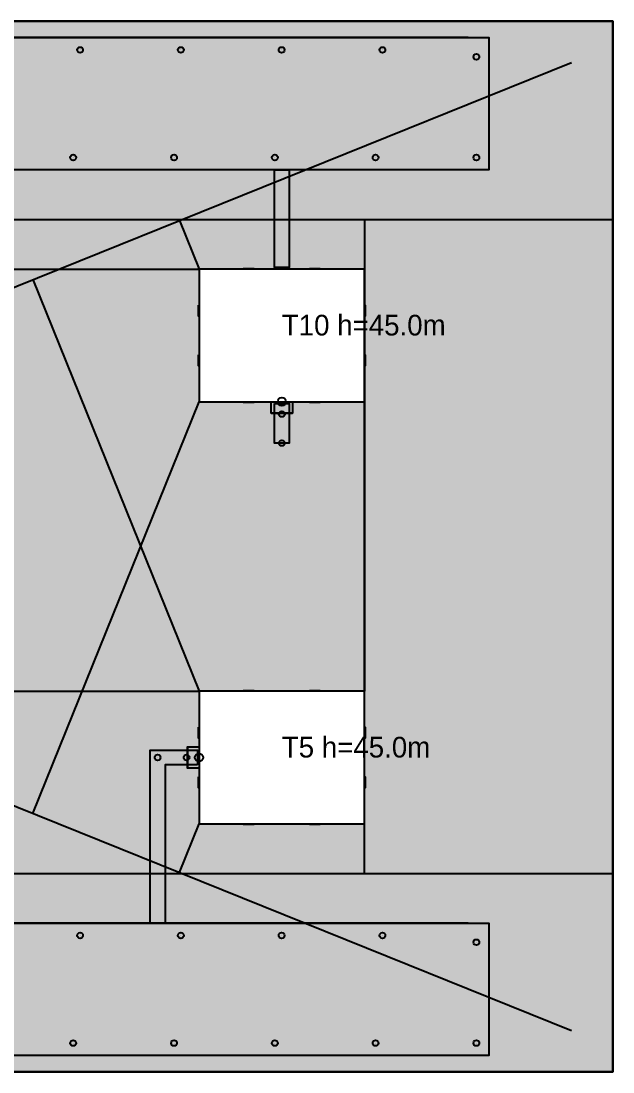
# Model space of a CAD drawing. Header units: metres. Extents: x 10 to 310, y 10 to 137.
# Drawn here: x 238.5 to 310, y 10 to 137 of the extents above; entities that cross this region are included whole.
import ezdxf

# ---------------------------------------------------------------- set-up
doc = ezdxf.new("R2010")
doc.units = ezdxf.units.M
for name, color, linetype in [('BUILDING_FOOTPRINT', 1, 'Continuous'), ('CANOPIES', 132, 'Continuous'), ('ENTRANCES', 132, 'Continuous'), ('GAS_PIPE', 2, 'Continuous'), ('GRASS', 84, 'Continuous'), ('HEATING_T1', 1, 'Continuous'), ('LABELS', 7, 'Continuous'), ('LAMPS', 2, 'Continuous'), ('PARKING', 253, 'Continuous'), ('PARKING_MARKINGS', 7, 'Continuous'), ('PATHS', 9, 'Continuous'), ('POWER_CABLE', 253, 'Continuous'), ('SEWER_K1', 30, 'Continuous'), ('TERRITORY_BOUNDARY', 8, 'Continuous'), ('WATER_SUPPLY_B1', 5, 'Continuous'), ('WINDOWS', 150, 'Continuous')]:
    doc.layers.add(name, color=color, linetype=linetype)

msp = doc.modelspace()

# ---------------------------------------------------------------- hatches: boundary and pattern name
at = {"layer": 'GRASS'}
h = msp.add_hatch(color=84, dxfattribs=at)
h.paths.add_polyline_path([(10, 10), (10, 137), (310, 137), (310, 10), (10, 10)])
h.paths.add_polyline_path([(64.1, 47.1), (64.1, 28), (25, 28), (25, 12), (295, 12), (295, 28), (255.9, 28), (255.9, 47.1), (259.8, 47.1), (259.8, 48.9), (254.1, 48.9), (254.1, 28), (200.9, 28), (200.9, 47.1), (204.8, 47.1), (204.8, 48.9), (199.1, 48.9), (199.1, 28), (145.9, 28), (145.9, 47.1), (149.8, 47.1), (149.8, 48.9), (144.1, 48.9), (144.1, 28), (90.9, 28), (90.9, 47.1), (94.8, 47.1), (94.8, 48.9), (89.1, 48.9), (89.1, 28), (65.9, 28), (65.9, 48.9), (60.2, 48.9), (60.2, 47.1), (64.1, 47.1)], flags=16)
h.paths.add_polyline_path([(60, 56), (40, 56), (40, 40), (60, 40), (60, 56)], flags=16)
h.paths.add_polyline_path([(115, 56), (95, 56), (95, 40), (115, 40), (115, 56)], flags=16)
h.paths.add_polyline_path([(49.1, 86), (50.9, 86), (50.9, 90.8), (49.1, 90.8), (49.1, 86)], flags=16)
h.paths.add_polyline_path([(104.1, 90.8), (104.1, 86), (105.9, 86), (105.9, 90.8), (104.1, 90.8)], flags=16)
h.paths.add_polyline_path([(60, 107), (40, 107), (40, 91), (60, 91), (60, 107)], flags=16)
h.paths.add_polyline_path([(115, 107), (95, 107), (95, 91), (115, 91), (115, 107)], flags=16)
h.paths.add_polyline_path([(170, 107), (150, 107), (150, 91), (170, 91), (170, 107)], flags=16)
h.paths.add_polyline_path([(50.9, 119), (104.1, 119), (104.1, 107.2), (105.9, 107.2), (105.9, 119), (159.1, 119), (159.1, 107.2), (160.9, 107.2), (160.9, 119), (214.1, 119), (214.1, 107.2), (215.9, 107.2), (215.9, 119), (269.1, 119), (269.1, 107.2), (270.9, 107.2), (270.9, 119), (295, 119), (295, 135), (25, 135), (25, 119), (49.1, 119), (49.1, 107.2), (50.9, 107.2), (50.9, 119)], flags=16)
h.paths.add_polyline_path([(170, 56), (150, 56), (150, 40), (170, 40), (170, 56)], flags=16)
h.paths.add_polyline_path([(225, 40), (225, 56), (205, 56), (205, 40), (225, 40)], flags=16)
h.paths.add_polyline_path([(280, 40), (280, 56), (260, 56), (260, 40), (280, 40)], flags=16)
h.paths.add_polyline_path([(159.1, 90.8), (159.1, 86), (160.9, 86), (160.9, 90.8), (159.1, 90.8)], flags=16)
h.paths.add_polyline_path([(214.1, 86), (215.9, 86), (215.9, 90.8), (214.1, 90.8), (214.1, 86)], flags=16)
h.paths.add_polyline_path([(269.1, 90.8), (269.1, 86), (270.9, 86), (270.9, 90.8), (269.1, 90.8)], flags=16)
h.paths.add_polyline_path([(225, 91), (225, 107), (205, 107), (205, 91), (225, 91)], flags=16)
h.paths.add_polyline_path([(280, 91), (280, 107), (260, 107), (260, 91), (280, 91)], flags=16)
at = {"layer": 'PARKING'}
for points in [[(25, 119), (25, 135), (295, 135), (295, 119), (25, 119)], [(25, 12), (25, 28), (295, 28), (295, 12), (25, 12)]]:
    msp.add_hatch(color=253, dxfattribs=at).paths.add_polyline_path(points)
at = {"layer": 'PATHS'}
for points in [[(269.1, 119), (270.9, 119), (270.9, 107.2), (269.1, 107.2), (269.1, 119)], [(269.1, 90.8), (270.9, 90.8), (270.9, 86), (269.1, 86), (269.1, 90.8)], [(259.8, 47.1), (255.9, 47.1), (255.9, 28), (254.1, 28), (254.1, 48.9), (259.8, 48.9), (259.8, 47.1)]]:
    msp.add_hatch(color=9, dxfattribs=at).paths.add_polyline_path(points)

# ---------------------------------------------------------------- linework, layer by layer
at = {"layer": 'BUILDING_FOOTPRINT'}
for points in [[(280, 91), (280, 107), (260, 107), (260, 91), (280, 91)], [(280, 40), (280, 56), (260, 56), (260, 40), (280, 40)]]:
    msp.add_lwpolyline(points, close=True, dxfattribs=at)
at = {"layer": 'CANOPIES'}
for points in [[(268.7, 91, 2.7), (271.3, 91, 2.7), (271.3, 89.6, 2.7), (268.7, 89.6, 2.7)], [(271.3, 89.6, 2.7), (268.7, 89.6, 2.7), (268.7, 89.6, 2.45), (271.3, 89.6, 2.45)], [(260, 49.3, 2.7), (260, 46.7, 2.7), (258.6, 46.7, 2.7), (258.6, 49.3, 2.7)], [(258.6, 46.7, 2.7), (258.6, 49.3, 2.7), (258.6, 49.3, 2.45), (258.6, 46.7, 2.45)]]:
    msp.add_3dface(points, dxfattribs=at)
at = {"layer": 'ENTRANCES'}
for centre in [(270, 91, 0.05), (260, 48, 0.05)]:
    msp.add_circle(centre, 0.5, dxfattribs=at)
at = {"layer": 'GAS_PIPE', "color": 2}
for points in [[(77.5, 107, 0.6), (260, 107, 0.6), (260, 107, 44)], [(77.5, 56, 0.6), (260, 56, 0.6), (260, 56, 44)]]:
    msp.add_polyline3d(points, dxfattribs=at)
at = {"layer": 'GRASS'}
msp.add_lwpolyline([(10, 10), (10, 137), (310, 137), (310, 10), (10, 10)], close=True, dxfattribs=at)
at = {"layer": 'HEATING_T1', "color": 1}
msp.add_line((15, 15, -1.3), (305, 132, -1.3), dxfattribs=at)
for points in [[(257.63, 112.89, -1.3), (260, 107, -1.3), (260, 107, -0.3)], [(239.93, 105.75, -1.3), (260, 56, -1.3), (260, 56, -0.3)]]:
    msp.add_polyline3d(points, dxfattribs=at)
at = {"layer": 'LAMPS'}
for p, q in [((245.63, 133.5), (245.63, 133.5, 4)), ((257.8, 133.5), (257.8, 133.5, 4)), ((269.98, 133.5), (269.98, 133.5, 4)), ((282.15, 133.5), (282.15, 133.5, 4)), ((293.5, 132.67), (293.5, 132.67, 4)), ((244.8, 120.5), (244.8, 120.5, 4)), ((256.98, 120.5), (256.98, 120.5, 4)), ((269.15, 120.5), (269.15, 120.5, 4)), ((281.33, 120.5), (281.33, 120.5, 4)), ((293.5, 120.5), (293.5, 120.5, 4)), ((293.5, 120.5), (293.5, 120.5, 4)), ((270, 89.5), (270, 89.5, 4)), ((270, 86), (270, 86, 4)), ((255, 48), (255, 48, 4)), ((258.5, 48), (258.5, 48, 4)), ((245.63, 26.5), (245.63, 26.5, 4)), ((257.8, 26.5), (257.8, 26.5, 4)), ((269.98, 26.5), (269.98, 26.5, 4)), ((282.15, 26.5), (282.15, 26.5, 4)), ((293.5, 25.67), (293.5, 25.67, 4)), ((244.8, 13.5), (244.8, 13.5, 4)), ((256.98, 13.5), (256.98, 13.5, 4)), ((269.15, 13.5), (269.15, 13.5, 4)), ((281.33, 13.5), (281.33, 13.5, 4)), ((293.5, 13.5), (293.5, 13.5, 4)), ((293.5, 13.5), (293.5, 13.5, 4))]:
    msp.add_line(p, q, dxfattribs=at)
for centre in [(245.63, 133.5, 4), (257.8, 133.5, 4), (269.98, 133.5, 4), (282.15, 133.5, 4), (293.5, 132.67, 4), (244.8, 120.5, 4), (256.98, 120.5, 4), (269.15, 120.5, 4), (281.33, 120.5, 4), (293.5, 120.5, 4), (293.5, 120.5, 4), (270, 89.5, 4), (270, 86, 4), (255, 48, 4), (258.5, 48, 4), (245.63, 26.5, 4), (257.8, 26.5, 4), (269.98, 26.5, 4), (282.15, 26.5, 4), (293.5, 25.67, 4), (244.8, 13.5, 4), (256.98, 13.5, 4), (269.15, 13.5, 4), (281.33, 13.5, 4), (293.5, 13.5, 4), (293.5, 13.5, 4)]:
    msp.add_circle(centre, 0.35, dxfattribs=at)
at = {"layer": 'PARKING'}
for points in [[(25, 119), (25, 135), (295, 135), (295, 119), (25, 119)], [(25, 12), (25, 28), (295, 28), (295, 12), (25, 12)]]:
    msp.add_lwpolyline(points, close=True, dxfattribs=at)
at = {"layer": 'PARKING_MARKINGS'}
for p, q in [((240, 135), (234.5, 135)), ((242.5, 135), (237, 135)), ((245, 135), (239.5, 135)), ((247.5, 135), (242, 135)), ((250, 135), (244.5, 135)), ((252.5, 135), (247, 135)), ((255, 135), (249.5, 135)), ((257.5, 135), (252, 135)), ((260, 135), (254.5, 135)), ((262.5, 135), (257, 135)), ((265, 135), (259.5, 135)), ((267.5, 135), (262, 135)), ((270, 135), (264.5, 135)), ((272.5, 135), (267, 135)), ((275, 135), (269.5, 135)), ((277.5, 135), (272, 135)), ((280, 135), (274.5, 135)), ((282.5, 135), (277, 135)), ((285, 135), (279.5, 135)), ((287.5, 135), (282, 135)), ((290, 135), (284.5, 135)), ((292.5, 135), (287, 135)), ((240, 28), (234.5, 28)), ((242.5, 28), (237, 28)), ((245, 28), (239.5, 28)), ((247.5, 28), (242, 28)), ((250, 28), (244.5, 28)), ((252.5, 28), (247, 28)), ((255, 28), (249.5, 28)), ((257.5, 28), (252, 28)), ((260, 28), (254.5, 28)), ((262.5, 28), (257, 28)), ((265, 28), (259.5, 28)), ((267.5, 28), (262, 28)), ((270, 28), (264.5, 28)), ((272.5, 28), (267, 28)), ((275, 28), (269.5, 28)), ((277.5, 28), (272, 28)), ((280, 28), (274.5, 28)), ((282.5, 28), (277, 28)), ((285, 28), (279.5, 28)), ((287.5, 28), (282, 28)), ((290, 28), (284.5, 28)), ((292.5, 28), (287, 28))]:
    msp.add_line(p, q, dxfattribs=at)
at = {"layer": 'PATHS'}
for points in [[(269.1, 119), (270.9, 119), (270.9, 107.2), (269.1, 107.2), (269.1, 119)], [(269.1, 90.8), (270.9, 90.8), (270.9, 86), (269.1, 86), (269.1, 90.8)], [(259.8, 47.1), (255.9, 47.1), (255.9, 28), (254.1, 28), (254.1, 48.9), (259.8, 48.9), (259.8, 47.1)]]:
    msp.add_lwpolyline(points, close=True, dxfattribs=at)
at = {"layer": 'POWER_CABLE', "color": 253}
msp.add_line((15, 132, -0.7), (305, 15, -0.7), dxfattribs=at)
for points in [[(239.93, 41.25, -0.7), (260, 91, -0.7), (260, 91, -0.3)], [(257.63, 34.11, -0.7), (260, 40, -0.7), (260, 40, -0.3)]]:
    msp.add_polyline3d(points, dxfattribs=at)
at = {"layer": 'SEWER_K1', "color": 30}
msp.add_line((10, 113, -2.2), (310, 113, -2.2), dxfattribs=at)
for points in [[(280, 113, -2.2), (280, 56, -2.2), (280, 56, -0.3)], [(280, 113, -2.2), (280, 107, -2.2), (280, 107, -0.3)]]:
    msp.add_polyline3d(points, dxfattribs=at)
at = {"layer": 'TERRITORY_BOUNDARY'}
msp.add_lwpolyline([(310, 10), (310, 137), (10, 137), (10, 10), (310, 10)], close=True, dxfattribs=at)
at = {"layer": 'WATER_SUPPLY_B1', "color": 5}
msp.add_line((10, 34, -1.6), (310, 34, -1.6), dxfattribs=at)
for points in [[(280, 34, -1.6), (280, 91, -1.6), (280, 91, -0.3)], [(280, 34, -1.6), (280, 40, -1.6), (280, 40, -0.3)]]:
    msp.add_polyline3d(points, dxfattribs=at)
at = {"layer": 'WINDOWS'}
for points in [[(266.65, 107.05, 1), (265.35, 107.05, 1), (265.35, 107.05, 2.4), (266.65, 107.05, 2.4)], [(266.65, 107.05, 4), (265.35, 107.05, 4), (265.35, 107.05, 5.4), (266.65, 107.05, 5.4)], [(266.65, 107.05, 7), (265.35, 107.05, 7), (265.35, 107.05, 8.4), (266.65, 107.05, 8.4)], [(266.65, 107.05, 10), (265.35, 107.05, 10), (265.35, 107.05, 11.4), (266.65, 107.05, 11.4)], [(266.65, 107.05, 13), (265.35, 107.05, 13), (265.35, 107.05, 14.4), (266.65, 107.05, 14.4)], [(266.65, 107.05, 16), (265.35, 107.05, 16), (265.35, 107.05, 17.4), (266.65, 107.05, 17.4)], [(266.65, 107.05, 19), (265.35, 107.05, 19), (265.35, 107.05, 20.4), (266.65, 107.05, 20.4)], [(266.65, 107.05, 22), (265.35, 107.05, 22), (265.35, 107.05, 23.4), (266.65, 107.05, 23.4)], [(266.65, 107.05, 25), (265.35, 107.05, 25), (265.35, 107.05, 26.4), (266.65, 107.05, 26.4)], [(266.65, 107.05, 28), (265.35, 107.05, 28), (265.35, 107.05, 29.4), (266.65, 107.05, 29.4)], [(266.65, 107.05, 31), (265.35, 107.05, 31), (265.35, 107.05, 32.4), (266.65, 107.05, 32.4)], [(266.65, 107.05, 34), (265.35, 107.05, 34), (265.35, 107.05, 35.4), (266.65, 107.05, 35.4)], [(266.65, 107.05, 37), (265.35, 107.05, 37), (265.35, 107.05, 38.4), (266.65, 107.05, 38.4)], [(266.65, 107.05, 40), (265.35, 107.05, 40), (265.35, 107.05, 41.4), (266.65, 107.05, 41.4)], [(266.65, 107.05, 43), (265.35, 107.05, 43), (265.35, 107.05, 44.4), (266.65, 107.05, 44.4)], [(274.65, 107.05, 1), (273.35, 107.05, 1), (273.35, 107.05, 2.4), (274.65, 107.05, 2.4)], [(274.65, 107.05, 4), (273.35, 107.05, 4), (273.35, 107.05, 5.4), (274.65, 107.05, 5.4)], [(274.65, 107.05, 7), (273.35, 107.05, 7), (273.35, 107.05, 8.4), (274.65, 107.05, 8.4)], [(274.65, 107.05, 10), (273.35, 107.05, 10), (273.35, 107.05, 11.4), (274.65, 107.05, 11.4)], [(274.65, 107.05, 13), (273.35, 107.05, 13), (273.35, 107.05, 14.4), (274.65, 107.05, 14.4)], [(274.65, 107.05, 16), (273.35, 107.05, 16), (273.35, 107.05, 17.4), (274.65, 107.05, 17.4)], [(274.65, 107.05, 19), (273.35, 107.05, 19), (273.35, 107.05, 20.4), (274.65, 107.05, 20.4)], [(274.65, 107.05, 22), (273.35, 107.05, 22), (273.35, 107.05, 23.4), (274.65, 107.05, 23.4)], [(274.65, 107.05, 25), (273.35, 107.05, 25), (273.35, 107.05, 26.4), (274.65, 107.05, 26.4)], [(274.65, 107.05, 28), (273.35, 107.05, 28), (273.35, 107.05, 29.4), (274.65, 107.05, 29.4)], [(274.65, 107.05, 31), (273.35, 107.05, 31), (273.35, 107.05, 32.4), (274.65, 107.05, 32.4)], [(274.65, 107.05, 34), (273.35, 107.05, 34), (273.35, 107.05, 35.4), (274.65, 107.05, 35.4)], [(274.65, 107.05, 37), (273.35, 107.05, 37), (273.35, 107.05, 38.4), (274.65, 107.05, 38.4)], [(274.65, 107.05, 40), (273.35, 107.05, 40), (273.35, 107.05, 41.4), (274.65, 107.05, 41.4)], [(274.65, 107.05, 43), (273.35, 107.05, 43), (273.35, 107.05, 44.4), (274.65, 107.05, 44.4)], [(259.95, 102.65, 1), (259.95, 101.35, 1), (259.95, 101.35, 2.4), (259.95, 102.65, 2.4)], [(259.95, 102.65, 4), (259.95, 101.35, 4), (259.95, 101.35, 5.4), (259.95, 102.65, 5.4)], [(259.95, 102.65, 7), (259.95, 101.35, 7), (259.95, 101.35, 8.4), (259.95, 102.65, 8.4)], [(259.95, 102.65, 10), (259.95, 101.35, 10), (259.95, 101.35, 11.4), (259.95, 102.65, 11.4)], [(259.95, 102.65, 13), (259.95, 101.35, 13), (259.95, 101.35, 14.4), (259.95, 102.65, 14.4)], [(259.95, 102.65, 16), (259.95, 101.35, 16), (259.95, 101.35, 17.4), (259.95, 102.65, 17.4)], [(259.95, 102.65, 19), (259.95, 101.35, 19), (259.95, 101.35, 20.4), (259.95, 102.65, 20.4)], [(259.95, 102.65, 22), (259.95, 101.35, 22), (259.95, 101.35, 23.4), (259.95, 102.65, 23.4)], [(259.95, 102.65, 25), (259.95, 101.35, 25), (259.95, 101.35, 26.4), (259.95, 102.65, 26.4)], [(259.95, 102.65, 28), (259.95, 101.35, 28), (259.95, 101.35, 29.4), (259.95, 102.65, 29.4)], [(259.95, 102.65, 31), (259.95, 101.35, 31), (259.95, 101.35, 32.4), (259.95, 102.65, 32.4)], [(259.95, 102.65, 34), (259.95, 101.35, 34), (259.95, 101.35, 35.4), (259.95, 102.65, 35.4)], [(259.95, 102.65, 37), (259.95, 101.35, 37), (259.95, 101.35, 38.4), (259.95, 102.65, 38.4)], [(259.95, 102.65, 40), (259.95, 101.35, 40), (259.95, 101.35, 41.4), (259.95, 102.65, 41.4)], [(259.95, 102.65, 43), (259.95, 101.35, 43), (259.95, 101.35, 44.4), (259.95, 102.65, 44.4)], [(280.05, 101.35, 1), (280.05, 102.65, 1), (280.05, 102.65, 2.4), (280.05, 101.35, 2.4)], [(280.05, 101.35, 4), (280.05, 102.65, 4), (280.05, 102.65, 5.4), (280.05, 101.35, 5.4)], [(280.05, 101.35, 7), (280.05, 102.65, 7), (280.05, 102.65, 8.4), (280.05, 101.35, 8.4)], [(280.05, 101.35, 10), (280.05, 102.65, 10), (280.05, 102.65, 11.4), (280.05, 101.35, 11.4)], [(280.05, 101.35, 13), (280.05, 102.65, 13), (280.05, 102.65, 14.4), (280.05, 101.35, 14.4)], [(280.05, 101.35, 16), (280.05, 102.65, 16), (280.05, 102.65, 17.4), (280.05, 101.35, 17.4)], [(280.05, 101.35, 19), (280.05, 102.65, 19), (280.05, 102.65, 20.4), (280.05, 101.35, 20.4)], [(280.05, 101.35, 22), (280.05, 102.65, 22), (280.05, 102.65, 23.4), (280.05, 101.35, 23.4)], [(280.05, 101.35, 25), (280.05, 102.65, 25), (280.05, 102.65, 26.4), (280.05, 101.35, 26.4)], [(280.05, 101.35, 28), (280.05, 102.65, 28), (280.05, 102.65, 29.4), (280.05, 101.35, 29.4)], [(280.05, 101.35, 31), (280.05, 102.65, 31), (280.05, 102.65, 32.4), (280.05, 101.35, 32.4)], [(280.05, 101.35, 34), (280.05, 102.65, 34), (280.05, 102.65, 35.4), (280.05, 101.35, 35.4)], [(280.05, 101.35, 37), (280.05, 102.65, 37), (280.05, 102.65, 38.4), (280.05, 101.35, 38.4)], [(280.05, 101.35, 40), (280.05, 102.65, 40), (280.05, 102.65, 41.4), (280.05, 101.35, 41.4)], [(280.05, 101.35, 43), (280.05, 102.65, 43), (280.05, 102.65, 44.4), (280.05, 101.35, 44.4)], [(259.95, 96.65, 1), (259.95, 95.35, 1), (259.95, 95.35, 2.4), (259.95, 96.65, 2.4)], [(259.95, 96.65, 4), (259.95, 95.35, 4), (259.95, 95.35, 5.4), (259.95, 96.65, 5.4)], [(259.95, 96.65, 7), (259.95, 95.35, 7), (259.95, 95.35, 8.4), (259.95, 96.65, 8.4)], [(259.95, 96.65, 10), (259.95, 95.35, 10), (259.95, 95.35, 11.4), (259.95, 96.65, 11.4)], [(259.95, 96.65, 13), (259.95, 95.35, 13), (259.95, 95.35, 14.4), (259.95, 96.65, 14.4)], [(259.95, 96.65, 16), (259.95, 95.35, 16), (259.95, 95.35, 17.4), (259.95, 96.65, 17.4)], [(259.95, 96.65, 19), (259.95, 95.35, 19), (259.95, 95.35, 20.4), (259.95, 96.65, 20.4)], [(259.95, 96.65, 22), (259.95, 95.35, 22), (259.95, 95.35, 23.4), (259.95, 96.65, 23.4)], [(259.95, 96.65, 25), (259.95, 95.35, 25), (259.95, 95.35, 26.4), (259.95, 96.65, 26.4)], [(259.95, 96.65, 28), (259.95, 95.35, 28), (259.95, 95.35, 29.4), (259.95, 96.65, 29.4)], [(259.95, 96.65, 31), (259.95, 95.35, 31), (259.95, 95.35, 32.4), (259.95, 96.65, 32.4)], [(259.95, 96.65, 34), (259.95, 95.35, 34), (259.95, 95.35, 35.4), (259.95, 96.65, 35.4)], [(259.95, 96.65, 37), (259.95, 95.35, 37), (259.95, 95.35, 38.4), (259.95, 96.65, 38.4)], [(259.95, 96.65, 40), (259.95, 95.35, 40), (259.95, 95.35, 41.4), (259.95, 96.65, 41.4)], [(259.95, 96.65, 43), (259.95, 95.35, 43), (259.95, 95.35, 44.4), (259.95, 96.65, 44.4)], [(280.05, 95.35, 1), (280.05, 96.65, 1), (280.05, 96.65, 2.4), (280.05, 95.35, 2.4)], [(280.05, 95.35, 4), (280.05, 96.65, 4), (280.05, 96.65, 5.4), (280.05, 95.35, 5.4)], [(280.05, 95.35, 7), (280.05, 96.65, 7), (280.05, 96.65, 8.4), (280.05, 95.35, 8.4)], [(280.05, 95.35, 10), (280.05, 96.65, 10), (280.05, 96.65, 11.4), (280.05, 95.35, 11.4)], [(280.05, 95.35, 13), (280.05, 96.65, 13), (280.05, 96.65, 14.4), (280.05, 95.35, 14.4)], [(280.05, 95.35, 16), (280.05, 96.65, 16), (280.05, 96.65, 17.4), (280.05, 95.35, 17.4)], [(280.05, 95.35, 19), (280.05, 96.65, 19), (280.05, 96.65, 20.4), (280.05, 95.35, 20.4)], [(280.05, 95.35, 22), (280.05, 96.65, 22), (280.05, 96.65, 23.4), (280.05, 95.35, 23.4)], [(280.05, 95.35, 25), (280.05, 96.65, 25), (280.05, 96.65, 26.4), (280.05, 95.35, 26.4)], [(280.05, 95.35, 28), (280.05, 96.65, 28), (280.05, 96.65, 29.4), (280.05, 95.35, 29.4)], [(280.05, 95.35, 31), (280.05, 96.65, 31), (280.05, 96.65, 32.4), (280.05, 95.35, 32.4)], [(280.05, 95.35, 34), (280.05, 96.65, 34), (280.05, 96.65, 35.4), (280.05, 95.35, 35.4)], [(280.05, 95.35, 37), (280.05, 96.65, 37), (280.05, 96.65, 38.4), (280.05, 95.35, 38.4)], [(280.05, 95.35, 40), (280.05, 96.65, 40), (280.05, 96.65, 41.4), (280.05, 95.35, 41.4)], [(280.05, 95.35, 43), (280.05, 96.65, 43), (280.05, 96.65, 44.4), (280.05, 95.35, 44.4)], [(265.35, 90.95, 1), (266.65, 90.95, 1), (266.65, 90.95, 2.4), (265.35, 90.95, 2.4)], [(265.35, 90.95, 4), (266.65, 90.95, 4), (266.65, 90.95, 5.4), (265.35, 90.95, 5.4)], [(265.35, 90.95, 7), (266.65, 90.95, 7), (266.65, 90.95, 8.4), (265.35, 90.95, 8.4)], [(265.35, 90.95, 10), (266.65, 90.95, 10), (266.65, 90.95, 11.4), (265.35, 90.95, 11.4)], [(265.35, 90.95, 13), (266.65, 90.95, 13), (266.65, 90.95, 14.4), (265.35, 90.95, 14.4)], [(265.35, 90.95, 16), (266.65, 90.95, 16), (266.65, 90.95, 17.4), (265.35, 90.95, 17.4)], [(265.35, 90.95, 19), (266.65, 90.95, 19), (266.65, 90.95, 20.4), (265.35, 90.95, 20.4)], [(265.35, 90.95, 22), (266.65, 90.95, 22), (266.65, 90.95, 23.4), (265.35, 90.95, 23.4)], [(265.35, 90.95, 25), (266.65, 90.95, 25), (266.65, 90.95, 26.4), (265.35, 90.95, 26.4)], [(265.35, 90.95, 28), (266.65, 90.95, 28), (266.65, 90.95, 29.4), (265.35, 90.95, 29.4)], [(265.35, 90.95, 31), (266.65, 90.95, 31), (266.65, 90.95, 32.4), (265.35, 90.95, 32.4)], [(265.35, 90.95, 34), (266.65, 90.95, 34), (266.65, 90.95, 35.4), (265.35, 90.95, 35.4)], [(265.35, 90.95, 37), (266.65, 90.95, 37), (266.65, 90.95, 38.4), (265.35, 90.95, 38.4)], [(265.35, 90.95, 40), (266.65, 90.95, 40), (266.65, 90.95, 41.4), (265.35, 90.95, 41.4)], [(265.35, 90.95, 43), (266.65, 90.95, 43), (266.65, 90.95, 44.4), (265.35, 90.95, 44.4)], [(273.35, 90.95, 1), (274.65, 90.95, 1), (274.65, 90.95, 2.4), (273.35, 90.95, 2.4)], [(273.35, 90.95, 4), (274.65, 90.95, 4), (274.65, 90.95, 5.4), (273.35, 90.95, 5.4)], [(273.35, 90.95, 7), (274.65, 90.95, 7), (274.65, 90.95, 8.4), (273.35, 90.95, 8.4)], [(273.35, 90.95, 10), (274.65, 90.95, 10), (274.65, 90.95, 11.4), (273.35, 90.95, 11.4)], [(273.35, 90.95, 13), (274.65, 90.95, 13), (274.65, 90.95, 14.4), (273.35, 90.95, 14.4)], [(273.35, 90.95, 16), (274.65, 90.95, 16), (274.65, 90.95, 17.4), (273.35, 90.95, 17.4)], [(273.35, 90.95, 19), (274.65, 90.95, 19), (274.65, 90.95, 20.4), (273.35, 90.95, 20.4)], [(273.35, 90.95, 22), (274.65, 90.95, 22), (274.65, 90.95, 23.4), (273.35, 90.95, 23.4)], [(273.35, 90.95, 25), (274.65, 90.95, 25), (274.65, 90.95, 26.4), (273.35, 90.95, 26.4)], [(273.35, 90.95, 28), (274.65, 90.95, 28), (274.65, 90.95, 29.4), (273.35, 90.95, 29.4)], [(273.35, 90.95, 31), (274.65, 90.95, 31), (274.65, 90.95, 32.4), (273.35, 90.95, 32.4)], [(273.35, 90.95, 34), (274.65, 90.95, 34), (274.65, 90.95, 35.4), (273.35, 90.95, 35.4)], [(273.35, 90.95, 37), (274.65, 90.95, 37), (274.65, 90.95, 38.4), (273.35, 90.95, 38.4)], [(273.35, 90.95, 40), (274.65, 90.95, 40), (274.65, 90.95, 41.4), (273.35, 90.95, 41.4)], [(273.35, 90.95, 43), (274.65, 90.95, 43), (274.65, 90.95, 44.4), (273.35, 90.95, 44.4)], [(266.65, 56.05, 1), (265.35, 56.05, 1), (265.35, 56.05, 2.4), (266.65, 56.05, 2.4)], [(266.65, 56.05, 4), (265.35, 56.05, 4), (265.35, 56.05, 5.4), (266.65, 56.05, 5.4)], [(266.65, 56.05, 7), (265.35, 56.05, 7), (265.35, 56.05, 8.4), (266.65, 56.05, 8.4)], [(266.65, 56.05, 10), (265.35, 56.05, 10), (265.35, 56.05, 11.4), (266.65, 56.05, 11.4)], [(266.65, 56.05, 13), (265.35, 56.05, 13), (265.35, 56.05, 14.4), (266.65, 56.05, 14.4)], [(266.65, 56.05, 16), (265.35, 56.05, 16), (265.35, 56.05, 17.4), (266.65, 56.05, 17.4)], [(266.65, 56.05, 19), (265.35, 56.05, 19), (265.35, 56.05, 20.4), (266.65, 56.05, 20.4)], [(266.65, 56.05, 22), (265.35, 56.05, 22), (265.35, 56.05, 23.4), (266.65, 56.05, 23.4)], [(266.65, 56.05, 25), (265.35, 56.05, 25), (265.35, 56.05, 26.4), (266.65, 56.05, 26.4)], [(266.65, 56.05, 28), (265.35, 56.05, 28), (265.35, 56.05, 29.4), (266.65, 56.05, 29.4)], [(266.65, 56.05, 31), (265.35, 56.05, 31), (265.35, 56.05, 32.4), (266.65, 56.05, 32.4)], [(266.65, 56.05, 34), (265.35, 56.05, 34), (265.35, 56.05, 35.4), (266.65, 56.05, 35.4)], [(266.65, 56.05, 37), (265.35, 56.05, 37), (265.35, 56.05, 38.4), (266.65, 56.05, 38.4)], [(266.65, 56.05, 40), (265.35, 56.05, 40), (265.35, 56.05, 41.4), (266.65, 56.05, 41.4)], [(266.65, 56.05, 43), (265.35, 56.05, 43), (265.35, 56.05, 44.4), (266.65, 56.05, 44.4)], [(274.65, 56.05, 1), (273.35, 56.05, 1), (273.35, 56.05, 2.4), (274.65, 56.05, 2.4)], [(274.65, 56.05, 4), (273.35, 56.05, 4), (273.35, 56.05, 5.4), (274.65, 56.05, 5.4)], [(274.65, 56.05, 7), (273.35, 56.05, 7), (273.35, 56.05, 8.4), (274.65, 56.05, 8.4)], [(274.65, 56.05, 10), (273.35, 56.05, 10), (273.35, 56.05, 11.4), (274.65, 56.05, 11.4)], [(274.65, 56.05, 13), (273.35, 56.05, 13), (273.35, 56.05, 14.4), (274.65, 56.05, 14.4)], [(274.65, 56.05, 16), (273.35, 56.05, 16), (273.35, 56.05, 17.4), (274.65, 56.05, 17.4)], [(274.65, 56.05, 19), (273.35, 56.05, 19), (273.35, 56.05, 20.4), (274.65, 56.05, 20.4)], [(274.65, 56.05, 22), (273.35, 56.05, 22), (273.35, 56.05, 23.4), (274.65, 56.05, 23.4)], [(274.65, 56.05, 25), (273.35, 56.05, 25), (273.35, 56.05, 26.4), (274.65, 56.05, 26.4)], [(274.65, 56.05, 28), (273.35, 56.05, 28), (273.35, 56.05, 29.4), (274.65, 56.05, 29.4)], [(274.65, 56.05, 31), (273.35, 56.05, 31), (273.35, 56.05, 32.4), (274.65, 56.05, 32.4)], [(274.65, 56.05, 34), (273.35, 56.05, 34), (273.35, 56.05, 35.4), (274.65, 56.05, 35.4)], [(274.65, 56.05, 37), (273.35, 56.05, 37), (273.35, 56.05, 38.4), (274.65, 56.05, 38.4)], [(274.65, 56.05, 40), (273.35, 56.05, 40), (273.35, 56.05, 41.4), (274.65, 56.05, 41.4)], [(274.65, 56.05, 43), (273.35, 56.05, 43), (273.35, 56.05, 44.4), (274.65, 56.05, 44.4)], [(259.95, 51.65, 1), (259.95, 50.35, 1), (259.95, 50.35, 2.4), (259.95, 51.65, 2.4)], [(259.95, 51.65, 4), (259.95, 50.35, 4), (259.95, 50.35, 5.4), (259.95, 51.65, 5.4)], [(259.95, 51.65, 7), (259.95, 50.35, 7), (259.95, 50.35, 8.4), (259.95, 51.65, 8.4)], [(259.95, 51.65, 10), (259.95, 50.35, 10), (259.95, 50.35, 11.4), (259.95, 51.65, 11.4)], [(259.95, 51.65, 13), (259.95, 50.35, 13), (259.95, 50.35, 14.4), (259.95, 51.65, 14.4)], [(259.95, 51.65, 16), (259.95, 50.35, 16), (259.95, 50.35, 17.4), (259.95, 51.65, 17.4)], [(259.95, 51.65, 19), (259.95, 50.35, 19), (259.95, 50.35, 20.4), (259.95, 51.65, 20.4)], [(259.95, 51.65, 22), (259.95, 50.35, 22), (259.95, 50.35, 23.4), (259.95, 51.65, 23.4)], [(259.95, 51.65, 25), (259.95, 50.35, 25), (259.95, 50.35, 26.4), (259.95, 51.65, 26.4)], [(259.95, 51.65, 28), (259.95, 50.35, 28), (259.95, 50.35, 29.4), (259.95, 51.65, 29.4)], [(259.95, 51.65, 31), (259.95, 50.35, 31), (259.95, 50.35, 32.4), (259.95, 51.65, 32.4)], [(259.95, 51.65, 34), (259.95, 50.35, 34), (259.95, 50.35, 35.4), (259.95, 51.65, 35.4)], [(259.95, 51.65, 37), (259.95, 50.35, 37), (259.95, 50.35, 38.4), (259.95, 51.65, 38.4)], [(259.95, 51.65, 40), (259.95, 50.35, 40), (259.95, 50.35, 41.4), (259.95, 51.65, 41.4)], [(259.95, 51.65, 43), (259.95, 50.35, 43), (259.95, 50.35, 44.4), (259.95, 51.65, 44.4)], [(280.05, 50.35, 1), (280.05, 51.65, 1), (280.05, 51.65, 2.4), (280.05, 50.35, 2.4)], [(280.05, 50.35, 4), (280.05, 51.65, 4), (280.05, 51.65, 5.4), (280.05, 50.35, 5.4)], [(280.05, 50.35, 7), (280.05, 51.65, 7), (280.05, 51.65, 8.4), (280.05, 50.35, 8.4)], [(280.05, 50.35, 10), (280.05, 51.65, 10), (280.05, 51.65, 11.4), (280.05, 50.35, 11.4)], [(280.05, 50.35, 13), (280.05, 51.65, 13), (280.05, 51.65, 14.4), (280.05, 50.35, 14.4)], [(280.05, 50.35, 16), (280.05, 51.65, 16), (280.05, 51.65, 17.4), (280.05, 50.35, 17.4)], [(280.05, 50.35, 19), (280.05, 51.65, 19), (280.05, 51.65, 20.4), (280.05, 50.35, 20.4)], [(280.05, 50.35, 22), (280.05, 51.65, 22), (280.05, 51.65, 23.4), (280.05, 50.35, 23.4)], [(280.05, 50.35, 25), (280.05, 51.65, 25), (280.05, 51.65, 26.4), (280.05, 50.35, 26.4)], [(280.05, 50.35, 28), (280.05, 51.65, 28), (280.05, 51.65, 29.4), (280.05, 50.35, 29.4)], [(280.05, 50.35, 31), (280.05, 51.65, 31), (280.05, 51.65, 32.4), (280.05, 50.35, 32.4)], [(280.05, 50.35, 34), (280.05, 51.65, 34), (280.05, 51.65, 35.4), (280.05, 50.35, 35.4)], [(280.05, 50.35, 37), (280.05, 51.65, 37), (280.05, 51.65, 38.4), (280.05, 50.35, 38.4)], [(280.05, 50.35, 40), (280.05, 51.65, 40), (280.05, 51.65, 41.4), (280.05, 50.35, 41.4)], [(280.05, 50.35, 43), (280.05, 51.65, 43), (280.05, 51.65, 44.4), (280.05, 50.35, 44.4)], [(259.95, 45.65, 1), (259.95, 44.35, 1), (259.95, 44.35, 2.4), (259.95, 45.65, 2.4)], [(259.95, 45.65, 4), (259.95, 44.35, 4), (259.95, 44.35, 5.4), (259.95, 45.65, 5.4)], [(259.95, 45.65, 7), (259.95, 44.35, 7), (259.95, 44.35, 8.4), (259.95, 45.65, 8.4)], [(259.95, 45.65, 10), (259.95, 44.35, 10), (259.95, 44.35, 11.4), (259.95, 45.65, 11.4)], [(259.95, 45.65, 13), (259.95, 44.35, 13), (259.95, 44.35, 14.4), (259.95, 45.65, 14.4)], [(259.95, 45.65, 16), (259.95, 44.35, 16), (259.95, 44.35, 17.4), (259.95, 45.65, 17.4)], [(259.95, 45.65, 19), (259.95, 44.35, 19), (259.95, 44.35, 20.4), (259.95, 45.65, 20.4)], [(259.95, 45.65, 22), (259.95, 44.35, 22), (259.95, 44.35, 23.4), (259.95, 45.65, 23.4)], [(259.95, 45.65, 25), (259.95, 44.35, 25), (259.95, 44.35, 26.4), (259.95, 45.65, 26.4)], [(259.95, 45.65, 28), (259.95, 44.35, 28), (259.95, 44.35, 29.4), (259.95, 45.65, 29.4)], [(259.95, 45.65, 31), (259.95, 44.35, 31), (259.95, 44.35, 32.4), (259.95, 45.65, 32.4)], [(259.95, 45.65, 34), (259.95, 44.35, 34), (259.95, 44.35, 35.4), (259.95, 45.65, 35.4)], [(259.95, 45.65, 37), (259.95, 44.35, 37), (259.95, 44.35, 38.4), (259.95, 45.65, 38.4)], [(259.95, 45.65, 40), (259.95, 44.35, 40), (259.95, 44.35, 41.4), (259.95, 45.65, 41.4)], [(259.95, 45.65, 43), (259.95, 44.35, 43), (259.95, 44.35, 44.4), (259.95, 45.65, 44.4)], [(280.05, 44.35, 1), (280.05, 45.65, 1), (280.05, 45.65, 2.4), (280.05, 44.35, 2.4)], [(280.05, 44.35, 4), (280.05, 45.65, 4), (280.05, 45.65, 5.4), (280.05, 44.35, 5.4)], [(280.05, 44.35, 7), (280.05, 45.65, 7), (280.05, 45.65, 8.4), (280.05, 44.35, 8.4)], [(280.05, 44.35, 10), (280.05, 45.65, 10), (280.05, 45.65, 11.4), (280.05, 44.35, 11.4)], [(280.05, 44.35, 13), (280.05, 45.65, 13), (280.05, 45.65, 14.4), (280.05, 44.35, 14.4)], [(280.05, 44.35, 16), (280.05, 45.65, 16), (280.05, 45.65, 17.4), (280.05, 44.35, 17.4)], [(280.05, 44.35, 19), (280.05, 45.65, 19), (280.05, 45.65, 20.4), (280.05, 44.35, 20.4)], [(280.05, 44.35, 22), (280.05, 45.65, 22), (280.05, 45.65, 23.4), (280.05, 44.35, 23.4)], [(280.05, 44.35, 25), (280.05, 45.65, 25), (280.05, 45.65, 26.4), (280.05, 44.35, 26.4)], [(280.05, 44.35, 28), (280.05, 45.65, 28), (280.05, 45.65, 29.4), (280.05, 44.35, 29.4)], [(280.05, 44.35, 31), (280.05, 45.65, 31), (280.05, 45.65, 32.4), (280.05, 44.35, 32.4)], [(280.05, 44.35, 34), (280.05, 45.65, 34), (280.05, 45.65, 35.4), (280.05, 44.35, 35.4)], [(280.05, 44.35, 37), (280.05, 45.65, 37), (280.05, 45.65, 38.4), (280.05, 44.35, 38.4)], [(280.05, 44.35, 40), (280.05, 45.65, 40), (280.05, 45.65, 41.4), (280.05, 44.35, 41.4)], [(280.05, 44.35, 43), (280.05, 45.65, 43), (280.05, 45.65, 44.4), (280.05, 44.35, 44.4)], [(265.35, 39.95, 1), (266.65, 39.95, 1), (266.65, 39.95, 2.4), (265.35, 39.95, 2.4)], [(265.35, 39.95, 4), (266.65, 39.95, 4), (266.65, 39.95, 5.4), (265.35, 39.95, 5.4)], [(265.35, 39.95, 7), (266.65, 39.95, 7), (266.65, 39.95, 8.4), (265.35, 39.95, 8.4)], [(265.35, 39.95, 10), (266.65, 39.95, 10), (266.65, 39.95, 11.4), (265.35, 39.95, 11.4)], [(265.35, 39.95, 13), (266.65, 39.95, 13), (266.65, 39.95, 14.4), (265.35, 39.95, 14.4)], [(265.35, 39.95, 16), (266.65, 39.95, 16), (266.65, 39.95, 17.4), (265.35, 39.95, 17.4)], [(265.35, 39.95, 19), (266.65, 39.95, 19), (266.65, 39.95, 20.4), (265.35, 39.95, 20.4)], [(265.35, 39.95, 22), (266.65, 39.95, 22), (266.65, 39.95, 23.4), (265.35, 39.95, 23.4)], [(265.35, 39.95, 25), (266.65, 39.95, 25), (266.65, 39.95, 26.4), (265.35, 39.95, 26.4)], [(265.35, 39.95, 28), (266.65, 39.95, 28), (266.65, 39.95, 29.4), (265.35, 39.95, 29.4)], [(265.35, 39.95, 31), (266.65, 39.95, 31), (266.65, 39.95, 32.4), (265.35, 39.95, 32.4)], [(265.35, 39.95, 34), (266.65, 39.95, 34), (266.65, 39.95, 35.4), (265.35, 39.95, 35.4)], [(265.35, 39.95, 37), (266.65, 39.95, 37), (266.65, 39.95, 38.4), (265.35, 39.95, 38.4)], [(265.35, 39.95, 40), (266.65, 39.95, 40), (266.65, 39.95, 41.4), (265.35, 39.95, 41.4)], [(265.35, 39.95, 43), (266.65, 39.95, 43), (266.65, 39.95, 44.4), (265.35, 39.95, 44.4)], [(273.35, 39.95, 1), (274.65, 39.95, 1), (274.65, 39.95, 2.4), (273.35, 39.95, 2.4)], [(273.35, 39.95, 4), (274.65, 39.95, 4), (274.65, 39.95, 5.4), (273.35, 39.95, 5.4)], [(273.35, 39.95, 7), (274.65, 39.95, 7), (274.65, 39.95, 8.4), (273.35, 39.95, 8.4)], [(273.35, 39.95, 10), (274.65, 39.95, 10), (274.65, 39.95, 11.4), (273.35, 39.95, 11.4)], [(273.35, 39.95, 13), (274.65, 39.95, 13), (274.65, 39.95, 14.4), (273.35, 39.95, 14.4)], [(273.35, 39.95, 16), (274.65, 39.95, 16), (274.65, 39.95, 17.4), (273.35, 39.95, 17.4)], [(273.35, 39.95, 19), (274.65, 39.95, 19), (274.65, 39.95, 20.4), (273.35, 39.95, 20.4)], [(273.35, 39.95, 22), (274.65, 39.95, 22), (274.65, 39.95, 23.4), (273.35, 39.95, 23.4)], [(273.35, 39.95, 25), (274.65, 39.95, 25), (274.65, 39.95, 26.4), (273.35, 39.95, 26.4)], [(273.35, 39.95, 28), (274.65, 39.95, 28), (274.65, 39.95, 29.4), (273.35, 39.95, 29.4)], [(273.35, 39.95, 31), (274.65, 39.95, 31), (274.65, 39.95, 32.4), (273.35, 39.95, 32.4)], [(273.35, 39.95, 34), (274.65, 39.95, 34), (274.65, 39.95, 35.4), (273.35, 39.95, 35.4)], [(273.35, 39.95, 37), (274.65, 39.95, 37), (274.65, 39.95, 38.4), (273.35, 39.95, 38.4)], [(273.35, 39.95, 40), (274.65, 39.95, 40), (274.65, 39.95, 41.4), (273.35, 39.95, 41.4)], [(273.35, 39.95, 43), (274.65, 39.95, 43), (274.65, 39.95, 44.4), (273.35, 39.95, 44.4)]]:
    msp.add_3dface(points, dxfattribs=at)

# ---------------------------------------------------------------- texts
at = {"layer": 'LABELS'}
for s, p in [('T10 h=45.0m', (270, 99)), ('T5 h=45.0m', (270, 48))]:
    msp.add_text(s, height=2.5, dxfattribs=at).set_placement(p)

doc.saveas('drawing.dxf')
